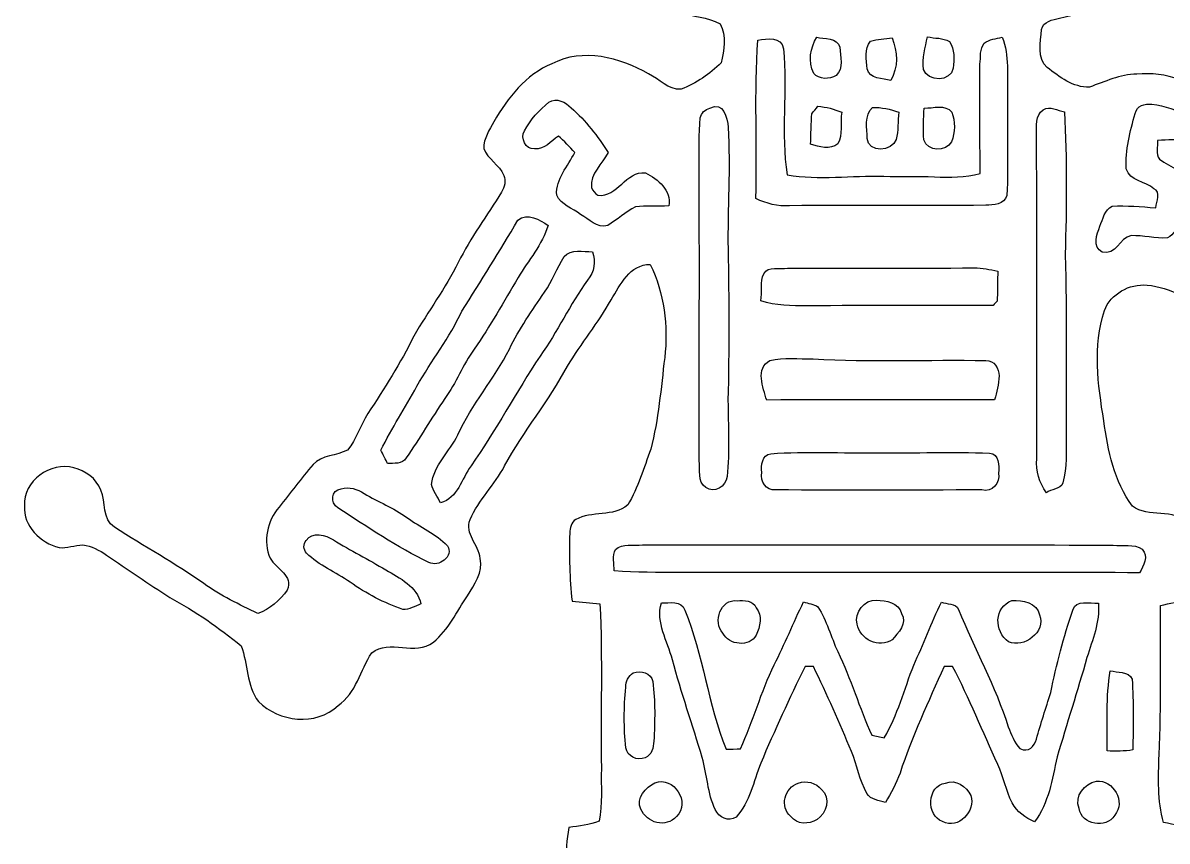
# Model space of a CAD drawing. Header units: centimetres. Extents: x -18.2 to 14, y -19.4 to 18.1.
# Drawn here: x -18.23 to 2.34, y -5.91 to 8.8 of the extents above; entities that cross this region are included whole.
import ezdxf

# ---------------------------------------------------------------- set-up
doc = ezdxf.new("R2010")
doc.units = ezdxf.units.CM
doc.header["$MEASUREMENT"] = 0
doc.layers.add('Camada 1', color=7, linetype='Continuous')

msp = doc.modelspace()

# ---------------------------------------------------------------- linework, layer by layer
at = {"layer": 'Camada 1'}
for points, knots in [([(-2.97497, 18.09327), (-2.66594, 18.12149), (-2.286, 18.10455), (-2.06939, 17.8442), (-2.06939, 17.8442), (-1.86478, 17.66358), (-1.86302, 17.37078), (-1.7466, 17.14112), (-1.7466, 17.14112), (-1.70215, 17.04481), (-1.5561, 17.08573), (-1.48202, 17.06527), (-1.48202, 17.06527), (-1.07527, 17.03811), (-0.65476, 17.09385), (-0.25859, 16.9739), (-0.25859, 16.9739), (0.00176, 16.83491), (0.23389, 16.59749), (0.29986, 16.30186), (0.29986, 16.30186), (0.46778, 15.49082), (0.38241, 14.65051), (0.21096, 13.84794), (0.21096, 13.84794), (0.12665, 13.44365), (-0.06562, 13.06936), (-0.11642, 12.65661), (-0.11642, 12.65661), (0.27905, 12.37968), (0.6477, 12.06747), (1.02235, 11.76337), (1.02235, 11.76337), (1.3014, 11.46528), (1.50954, 11.10544), (1.68769, 10.74032), (1.68769, 10.74032), (1.91735, 10.17058), (1.64994, 9.52923), (1.1938, 9.16411), (1.1938, 9.16411), (0.94827, 9.03076), (0.68086, 8.94539), (0.40852, 8.88788), (0.40852, 8.88788), (0.28787, 8.86354), (0.11218, 8.83003), (0.08396, 8.68257), (0.08396, 8.68257), (0.0762, 8.46243), (-0.00741, 8.16822), (0.18874, 8.00312), (0.18874, 8.00312), (0.40852, 7.83414), (0.65334, 7.63552), (0.94827, 7.65104), (0.94827, 7.65104), (1.22661, 7.74418), (1.49789, 7.88352), (1.79987, 7.8807), (1.79987, 7.8807), (2.32198, 7.93715), (2.83281, 7.73254), (3.25049, 7.43303), (3.25049, 7.43303), (3.34433, 7.36212), (3.47768, 7.29791), (3.50308, 7.16985), (3.50308, 7.16985), (3.49144, 6.973), (3.37996, 6.78956), (3.39443, 6.59059), (3.39443, 6.59059), (3.55741, 6.43361), (3.78954, 6.37822), (3.97228, 6.24699), (3.97228, 6.24699), (4.42172, 5.9757), (4.85916, 5.68219), (5.33329, 5.455), (5.33329, 5.455), (5.82436, 5.15585), (6.30767, 4.84152), (6.82449, 4.58646), (6.82449, 4.58646), (7.30497, 4.35046), (7.71313, 3.98568), (8.20843, 3.77825), (8.20843, 3.77825), (8.36648, 3.70487), (8.53475, 3.77578), (8.69632, 3.79448), (8.69632, 3.79448), (9.10766, 3.87985), (9.5003, 3.67947), (9.8425, 3.47557), (9.8425, 3.47557), (10.12296, 3.31682), (10.36496, 3.05752), (10.4207, 2.72944), (10.4207, 2.72944), (10.41365, 2.55376), (10.34732, 2.38442), (10.34521, 2.20733), (10.34521, 2.20733), (10.45139, 1.96779), (10.74773, 1.95792), (10.97209, 1.92864), (10.97209, 1.92864), (11.19011, 1.91417), (11.25502, 2.165), (11.35345, 2.31352), (11.35345, 2.31352), (11.52701, 2.66241), (11.77819, 2.97004), (11.91683, 3.33622), (11.91683, 3.33622), (12.04419, 3.69147), (12.29501, 3.98145), (12.45799, 4.31906), (12.45799, 4.31906), (12.53067, 4.48134), (12.67354, 4.62668), (12.67672, 4.81118), (12.67672, 4.81118), (12.6044, 5.01615), (12.4647, 5.20771), (12.50244, 5.43877), (12.50244, 5.43877), (12.58887, 5.7591), (12.86298, 6.09036), (13.22811, 6.05084), (13.22811, 6.05084), (13.40591, 6.05825), (13.57489, 5.97147), (13.70471, 5.85646), (13.70471, 5.85646), (13.90403, 5.56895), (13.98834, 5.15091), (13.7548, 4.85493), (13.7548, 4.85493), (13.61369, 4.60375), (13.20659, 4.7431), (13.08876, 4.46334), (13.08876, 4.46334), (12.86051, 4.01673), (12.67707, 3.54824), (12.42342, 3.11362), (12.42342, 3.11362), (12.21846, 2.77495), (12.02725, 2.42711), (11.87873, 2.05916), (11.87873, 2.05916), (11.80959, 1.89406), (11.68082, 1.74731), (11.66777, 1.56351), (11.66777, 1.56351), (11.70023, 1.37336), (11.8297, 1.21461), (11.86286, 1.02376), (11.86286, 1.02376), (11.90519, 0.7553), (11.93906, 0.42721), (11.71892, 0.22225), (11.71892, 0.22225), (11.47339, -0.03069), (11.14742, -0.2988), (10.76607, -0.21872), (10.76607, -0.21872), (10.3639, -0.15875), (10.06475, 0.14358), (9.7035, 0.30021), (9.7035, 0.30021), (9.29499, 0.46637), (9.05157, -0.06032), (8.64835, -0.00423), (8.64835, -0.00423), (8.12835, 0.09525), (7.614, 0.31362), (7.23089, 0.68756), (7.23089, 0.68756), (7.03015, 0.87242), (7.16315, 1.18604), (7.02627, 1.39876), (7.02627, 1.39876), (6.77051, 1.61219), (6.47912, 1.77941), (6.18137, 1.92652), (6.18137, 1.92652), (5.57883, 2.17805), (5.05672, 2.5841), (4.46793, 2.86279), (4.46793, 2.86279), (3.99979, 3.06776), (3.59551, 3.38843), (3.13972, 3.61632), (3.13972, 3.61632), (2.76789, 3.80365), (2.40877, 4.05483), (1.98261, 4.08975), (1.98261, 4.08975), (1.66476, 4.1208), (1.32997, 3.93277), (1.21602, 3.63114), (1.21602, 3.63114), (1.00118, 2.9905), (1.10172, 2.30293), (1.20438, 1.651), (1.20438, 1.651), (1.27811, 1.11619), (1.39382, 0.55704), (1.7205, 0.11465), (1.7205, 0.11465), (2.0006, -0.10054), (2.46768, 0.08149), (2.71745, -0.19226), (2.71745, -0.19226), (2.79506, -0.64311), (2.74849, -1.1109), (2.72697, -1.56739), (2.72697, -1.56739), (2.55764, -1.59667), (2.38901, -1.62772), (2.22356, -1.67287), (2.22356, -1.67287), (2.2158, -2.56752), (2.24049, -3.46322), (2.19957, -4.35751), (2.19957, -4.35751), (2.18934, -4.7625), (2.16182, -5.18019), (2.28071, -5.57389), (2.28071, -5.57389), (2.46486, -5.61093), (2.65642, -5.63245), (2.82928, -5.71112), (2.82928, -5.71112), (2.82081, -6.18102), (2.82187, -6.65092), (2.82222, -7.12082), (2.82222, -7.12082), (2.29835, -7.21536), (1.76283, -7.15962), (1.23437, -7.18361), (1.23437, -7.18361), (1.14265, -7.1949), (1.02799, -7.2323), (1.00295, -7.33319), (1.00295, -7.33319), (0.99095, -7.46866), (0.98742, -7.60483), (0.99272, -7.74206), (0.99272, -7.74206), (1.15711, -9.71832), (1.18216, -11.70728), (1.0414, -13.68637), (1.0414, -13.68637), (0.93027, -14.77327), (0.83397, -15.881), (0.4639, -16.9171), (0.4639, -16.9171), (0.38911, -17.16405), (0.31468, -17.41205), (0.25188, -17.66252), (0.25188, -17.66252), (0.2219, -17.76165), (0.24342, -17.89218), (0.34749, -17.94087), (0.34749, -17.94087), (0.63676, -18.13489), (1.0347, -18.1924), (1.23578, -18.50249), (1.23578, -18.50249), (1.40194, -18.68452), (1.33209, -18.95157), (1.34197, -19.17382), (1.34197, -19.17382), (1.33456, -19.30223), (1.17616, -19.38267), (1.05904, -19.34563), (1.05904, -19.34563), (-1.46967, -19.35938), (-3.99838, -19.34033), (-6.52709, -19.3548), (-6.52709, -19.3548), (-6.66538, -19.34704), (-6.93879, -19.39184), (-6.96595, -19.18758), (-6.96595, -19.18758), (-6.97971, -18.96322), (-7.05273, -18.68628), (-6.87952, -18.50284), (-6.87952, -18.50284), (-6.64175, -18.20227), (-6.25969, -18.10561), (-5.94219, -17.92146), (-5.94219, -17.92146), (-5.76262, -17.73802), (-5.9623, -17.46567), (-5.99299, -17.26353), (-5.99299, -17.26353), (-6.40468, -16.18227), (-6.56414, -15.02692), (-6.6675, -13.88039), (-6.6675, -13.88039), (-6.75005, -13.16637), (-6.72641, -12.4467), (-6.76592, -11.73021), (-6.76592, -11.73021), (-6.79909, -10.77912), (-6.74229, -9.82874), (-6.72536, -8.878), (-6.72536, -8.878), (-6.71266, -8.36895), (-6.61247, -7.86447), (-6.63257, -7.35471), (-6.63257, -7.35471), (-6.63399, -7.2711), (-6.70948, -7.20901), (-6.78709, -7.19702), (-6.78709, -7.19702), (-7.2644, -7.15292), (-7.74382, -7.19667), (-8.22149, -7.17832), (-8.22149, -7.17832), (-8.32979, -7.17797), (-8.44656, -7.10635), (-8.44973, -6.98888), (-8.44973, -6.98888), (-8.4843, -6.54826), (-8.49595, -6.09882), (-8.41128, -5.66279), (-8.41128, -5.66279), (-8.2296, -5.63527), (-8.04298, -5.61763), (-7.86977, -5.55061), (-7.86977, -5.55061), (-7.80485, -5.24051), (-7.83837, -4.91772), (-7.82814, -4.60375), (-7.82814, -4.60375), (-7.84648, -3.61703), (-7.8038, -2.62961), (-7.85389, -1.64394), (-7.85389, -1.64394), (-8.02146, -1.62631), (-8.18832, -1.60902), (-8.35554, -1.59103), (-8.35554, -1.59103), (-8.40175, -1.18533), (-8.41022, -0.77611), (-8.39752, -0.36901), (-8.39752, -0.36901), (-8.388, -0.28152), (-8.3753, -0.17251), (-8.29063, -0.12453), (-8.29063, -0.12453), (-7.99853, 0.03351), (-7.61929, -0.08502), (-7.354, 0.13652), (-7.354, 0.13652), (-7.16809, 0.44873), (-7.06367, 0.80116), (-6.94196, 1.14124), (-6.94196, 1.14124), (-6.79979, 1.67887), (-6.75746, 2.2352), (-6.69043, 2.78553), (-6.69043, 2.78553), (-6.62517, 3.35386), (-6.69749, 3.94511), (-6.94866, 4.46264), (-6.94866, 4.46264), (-7.32225, 4.46299), (-7.48383, 4.09399), (-7.65316, 3.82623), (-7.65316, 3.82623), (-7.8867, 3.41066), (-8.18903, 3.03918), (-8.43915, 2.63419), (-8.43915, 2.63419), (-8.76406, 2.00413), (-9.23643, 1.46473), (-9.56874, 0.83855), (-9.56874, 0.83855), (-9.74654, 0.49847), (-10.03441, 0.22578), (-10.18963, -0.12629), (-10.18963, -0.12629), (-10.28947, -0.38347), (-10.03617, -0.57926), (-10.0083, -0.82409), (-10.0083, -0.82409), (-9.9448, -1.06786), (-10.11872, -1.29822), (-10.23585, -1.49542), (-10.23585, -1.49542), (-10.42952, -1.78012), (-10.57522, -2.10891), (-10.84933, -2.32833), (-10.84933, -2.32833), (-11.17141, -2.58692), (-11.64131, -2.26624), (-11.95705, -2.52342), (-11.95705, -2.52342), (-12.16766, -2.83351), (-12.23257, -3.24767), (-12.56347, -3.47098), (-12.56347, -3.47098), (-12.95753, -3.84492), (-13.6278, -3.76696), (-13.9961, -3.39584), (-13.9961, -3.39584), (-14.21095, -3.10515), (-14.18237, -2.72097), (-14.30478, -2.39783), (-14.30478, -2.39783), (-14.70272, -2.06834), (-15.13417, -1.77447), (-15.58784, -1.52541), (-15.58784, -1.52541), (-15.97342, -1.28129), (-16.34596, -1.01635), (-16.72625, -0.76412), (-16.72625, -0.76412), (-16.85537, -0.67945), (-16.99577, -0.59761), (-17.15241, -0.58208), (-17.15241, -0.58208), (-17.29669, -0.58138), (-17.43639, -0.64664), (-17.58068, -0.629), (-17.58068, -0.629), (-17.91476, -0.54751), (-18.22944, -0.24024), (-18.20016, 0.12347), (-18.20016, 0.12347), (-18.23014, 0.56727), (-17.73026, 0.92075), (-17.31645, 0.80327), (-17.31645, 0.80327), (-17.10619, 0.75106), (-16.90793, 0.61595), (-16.83103, 0.40464), (-16.83103, 0.40464), (-16.73366, 0.18768), (-16.80704, -0.11747), (-16.58197, -0.26423), (-16.58197, -0.26423), (-16.05174, -0.60889), (-15.494, -0.91087), (-14.97647, -1.27529), (-14.97647, -1.27529), (-14.67697, -1.49507), (-14.33865, -1.65594), (-14.00492, -1.81363), (-14.00492, -1.81363), (-13.79149, -1.74202), (-13.60664, -1.57339), (-13.47576, -1.39347), (-13.47576, -1.39347), (-13.35969, -1.12959), (-13.67896, -1.01388), (-13.78444, -0.82091), (-13.78444, -0.82091), (-13.9192, -0.51858), (-13.83489, -0.15205), (-13.62498, 0.09596), (-13.62498, 0.09596), (-13.41967, 0.3496), (-13.22881, 0.6163), (-13.01362, 0.86184), (-13.01362, 0.86184), (-12.85275, 1.03999), (-12.58993, 1.01494), (-12.39308, 1.12466), (-12.39308, 1.12466), (-12.23045, 1.31762), (-12.16625, 1.57127), (-12.02619, 1.77906), (-12.02619, 1.77906), (-11.73515, 2.23414), (-11.4367, 2.6864), (-11.20105, 3.17324), (-11.20105, 3.17324), (-10.94352, 3.61915), (-10.63202, 4.03331), (-10.40271, 4.4958), (-10.40271, 4.4958), (-10.18222, 4.9403), (-9.88554, 5.3407), (-9.62166, 5.7591), (-9.62166, 5.7591), (-9.57157, 5.8487), (-9.54052, 5.96582), (-9.58109, 6.06319), (-9.58109, 6.06319), (-9.66329, 6.25122), (-9.87319, 6.35388), (-9.94057, 6.54861), (-9.94057, 6.54861), (-9.95151, 6.72536), (-9.83862, 6.87846), (-9.76277, 7.02804), (-9.76277, 7.02804), (-9.50983, 7.44961), (-9.18915, 7.87964), (-8.71784, 8.06944), (-8.71784, 8.06944), (-8.16328, 8.35942), (-7.49512, 8.18056), (-6.97935, 7.88882), (-6.97935, 7.88882), (-6.78639, 7.79462), (-6.62799, 7.59566), (-6.39339, 7.61224), (-6.39339, 7.61224), (-6.12387, 7.71595), (-5.87798, 7.88635), (-5.67443, 8.08849), (-5.67443, 8.08849), (-5.62963, 8.30333), (-5.56683, 8.58202), (-5.69489, 8.78558), (-5.69489, 8.78558), (-5.91573, 8.91505), (-6.18913, 8.90729), (-6.42267, 9.00924), (-6.42267, 9.00924), (-7.05802, 9.19057), (-7.50535, 9.87954), (-7.38293, 10.53535), (-7.38293, 10.53535), (-7.27357, 10.98021), (-6.98994, 11.35274), (-6.71795, 11.71046), (-6.71795, 11.71046), (-6.34259, 12.01879), (-5.96547, 12.32747), (-5.57071, 12.6111), (-5.57071, 12.6111), (-5.47723, 12.68942), (-5.52838, 12.81853), (-5.55096, 12.91696), (-5.55096, 12.91696), (-5.6956, 13.39744), (-5.89209, 13.8684), (-5.93161, 14.37428), (-5.93161, 14.37428), (-5.98417, 14.974), (-6.06637, 15.58043), (-5.96971, 16.18086), (-5.96971, 16.18086), (-5.89033, 16.52199), (-5.67584, 16.86313), (-5.33471, 16.9859), (-5.33471, 16.9859), (-4.86092, 17.1069), (-4.36527, 17.01976), (-3.88373, 17.06562), (-3.88373, 17.06562), (-3.74721, 17.0875), (-3.73309, 17.25013), (-3.69394, 17.35631), (-3.69394, 17.35631), (-3.63679, 17.72003), (-3.34857, 18.04247), (-2.97497, 18.09327), (-2.97497, 18.09327), (-2.97497, 18.09327), (-2.97497, 18.09327), (-2.97497, 18.09327)], [0, 0, 0, 0, 0.00694444, 0.00694444, 0.00694444, 0.00694444, 0.01388889, 0.01388889, 0.01388889, 0.01388889, 0.02083333, 0.02083333, 0.02083333, 0.02083333, 0.02777778, 0.02777778, 0.02777778, 0.02777778, 0.03472222, 0.03472222, 0.03472222, 0.03472222, 0.04166667, 0.04166667, 0.04166667, 0.04166667, 0.04861111, 0.04861111, 0.04861111, 0.04861111, 0.05555556, 0.05555556, 0.05555556, 0.05555556, 0.0625, 0.0625, 0.0625, 0.0625, 0.06944444, 0.06944444, 0.06944444, 0.06944444, 0.07638889, 0.07638889, 0.07638889, 0.07638889, 0.08333333, 0.08333333, 0.08333333, 0.08333333, 0.09027778, 0.09027778, 0.09027778, 0.09027778, 0.09722222, 0.09722222, 0.09722222, 0.09722222, 0.10416667, 0.10416667, 0.10416667, 0.10416667, 0.11111111, 0.11111111, 0.11111111, 0.11111111, 0.11805556, 0.11805556, 0.11805556, 0.11805556, 0.125, 0.125, 0.125, 0.125, 0.13194444, 0.13194444, 0.13194444, 0.13194444, 0.13888889, 0.13888889, 0.13888889, 0.13888889, 0.14583333, 0.14583333, 0.14583333, 0.14583333, 0.15277778, 0.15277778, 0.15277778, 0.15277778, 0.15972222, 0.15972222, 0.15972222, 0.15972222, 0.16666667, 0.16666667, 0.16666667, 0.16666667, 0.17361111, 0.17361111, 0.17361111, 0.17361111, 0.18055556, 0.18055556, 0.18055556, 0.18055556, 0.1875, 0.1875, 0.1875, 0.1875, 0.19444444, 0.19444444, 0.19444444, 0.19444444, 0.20138889, 0.20138889, 0.20138889, 0.20138889, 0.20833333, 0.20833333, 0.20833333, 0.20833333, 0.21527778, 0.21527778, 0.21527778, 0.21527778, 0.22222222, 0.22222222, 0.22222222, 0.22222222, 0.22916667, 0.22916667, 0.22916667, 0.22916667, 0.23611111, 0.23611111, 0.23611111, 0.23611111, 0.24305556, 0.24305556, 0.24305556, 0.24305556, 0.25, 0.25, 0.25, 0.25, 0.25694444, 0.25694444, 0.25694444, 0.25694444, 0.26388889, 0.26388889, 0.26388889, 0.26388889, 0.27083333, 0.27083333, 0.27083333, 0.27083333, 0.27777778, 0.27777778, 0.27777778, 0.27777778, 0.28472222, 0.28472222, 0.28472222, 0.28472222, 0.29166667, 0.29166667, 0.29166667, 0.29166667, 0.29861111, 0.29861111, 0.29861111, 0.29861111, 0.30555556, 0.30555556, 0.30555556, 0.30555556, 0.3125, 0.3125, 0.3125, 0.3125, 0.31944444, 0.31944444, 0.31944444, 0.31944444, 0.32638889, 0.32638889, 0.32638889, 0.32638889, 0.33333333, 0.33333333, 0.33333333, 0.33333333, 0.34027778, 0.34027778, 0.34027778, 0.34027778, 0.34722222, 0.34722222, 0.34722222, 0.34722222, 0.35416667, 0.35416667, 0.35416667, 0.35416667, 0.36111111, 0.36111111, 0.36111111, 0.36111111, 0.36805556, 0.36805556, 0.36805556, 0.36805556, 0.375, 0.375, 0.375, 0.375, 0.38194444, 0.38194444, 0.38194444, 0.38194444, 0.38888889, 0.38888889, 0.38888889, 0.38888889, 0.39583333, 0.39583333, 0.39583333, 0.39583333, 0.40277778, 0.40277778, 0.40277778, 0.40277778, 0.40972222, 0.40972222, 0.40972222, 0.40972222, 0.41666667, 0.41666667, 0.41666667, 0.41666667, 0.42361111, 0.42361111, 0.42361111, 0.42361111, 0.43055556, 0.43055556, 0.43055556, 0.43055556, 0.4375, 0.4375, 0.4375, 0.4375, 0.44444444, 0.44444444, 0.44444444, 0.44444444, 0.45138889, 0.45138889, 0.45138889, 0.45138889, 0.45833333, 0.45833333, 0.45833333, 0.45833333, 0.46527778, 0.46527778, 0.46527778, 0.46527778, 0.47222222, 0.47222222, 0.47222222, 0.47222222, 0.47916667, 0.47916667, 0.47916667, 0.47916667, 0.48611111, 0.48611111, 0.48611111, 0.48611111, 0.49305556, 0.49305556, 0.49305556, 0.49305556, 0.5, 0.5, 0.5, 0.5, 0.50694444, 0.50694444, 0.50694444, 0.50694444, 0.51388889, 0.51388889, 0.51388889, 0.51388889, 0.52083333, 0.52083333, 0.52083333, 0.52083333, 0.52777778, 0.52777778, 0.52777778, 0.52777778, 0.53472222, 0.53472222, 0.53472222, 0.53472222, 0.54166667, 0.54166667, 0.54166667, 0.54166667, 0.54861111, 0.54861111, 0.54861111, 0.54861111, 0.55555556, 0.55555556, 0.55555556, 0.55555556, 0.5625, 0.5625, 0.5625, 0.5625, 0.56944444, 0.56944444, 0.56944444, 0.56944444, 0.57638889, 0.57638889, 0.57638889, 0.57638889, 0.58333333, 0.58333333, 0.58333333, 0.58333333, 0.59027778, 0.59027778, 0.59027778, 0.59027778, 0.59722222, 0.59722222, 0.59722222, 0.59722222, 0.60416667, 0.60416667, 0.60416667, 0.60416667, 0.61111111, 0.61111111, 0.61111111, 0.61111111, 0.61805556, 0.61805556, 0.61805556, 0.61805556, 0.625, 0.625, 0.625, 0.625, 0.63194444, 0.63194444, 0.63194444, 0.63194444, 0.63888889, 0.63888889, 0.63888889, 0.63888889, 0.64583333, 0.64583333, 0.64583333, 0.64583333, 0.65277778, 0.65277778, 0.65277778, 0.65277778, 0.65972222, 0.65972222, 0.65972222, 0.65972222, 0.66666667, 0.66666667, 0.66666667, 0.66666667, 0.67361111, 0.67361111, 0.67361111, 0.67361111, 0.68055556, 0.68055556, 0.68055556, 0.68055556, 0.6875, 0.6875, 0.6875, 0.6875, 0.69444444, 0.69444444, 0.69444444, 0.69444444, 0.70138889, 0.70138889, 0.70138889, 0.70138889, 0.70833333, 0.70833333, 0.70833333, 0.70833333, 0.71527778, 0.71527778, 0.71527778, 0.71527778, 0.72222222, 0.72222222, 0.72222222, 0.72222222, 0.72916667, 0.72916667, 0.72916667, 0.72916667, 0.73611111, 0.73611111, 0.73611111, 0.73611111, 0.74305556, 0.74305556, 0.74305556, 0.74305556, 0.75, 0.75, 0.75, 0.75, 0.75694444, 0.75694444, 0.75694444, 0.75694444, 0.76388889, 0.76388889, 0.76388889, 0.76388889, 0.77083333, 0.77083333, 0.77083333, 0.77083333, 0.77777778, 0.77777778, 0.77777778, 0.77777778, 0.78472222, 0.78472222, 0.78472222, 0.78472222, 0.79166667, 0.79166667, 0.79166667, 0.79166667, 0.79861111, 0.79861111, 0.79861111, 0.79861111, 0.80555556, 0.80555556, 0.80555556, 0.80555556, 0.8125, 0.8125, 0.8125, 0.8125, 0.81944444, 0.81944444, 0.81944444, 0.81944444, 0.82638889, 0.82638889, 0.82638889, 0.82638889, 0.83333333, 0.83333333, 0.83333333, 0.83333333, 0.84027778, 0.84027778, 0.84027778, 0.84027778, 0.84722222, 0.84722222, 0.84722222, 0.84722222, 0.85416667, 0.85416667, 0.85416667, 0.85416667, 0.86111111, 0.86111111, 0.86111111, 0.86111111, 0.86805556, 0.86805556, 0.86805556, 0.86805556, 0.875, 0.875, 0.875, 0.875, 0.88194444, 0.88194444, 0.88194444, 0.88194444, 0.88888889, 0.88888889, 0.88888889, 0.88888889, 0.89583333, 0.89583333, 0.89583333, 0.89583333, 0.90277778, 0.90277778, 0.90277778, 0.90277778, 0.90972222, 0.90972222, 0.90972222, 0.90972222, 0.91666667, 0.91666667, 0.91666667, 0.91666667, 0.92361111, 0.92361111, 0.92361111, 0.92361111, 0.93055556, 0.93055556, 0.93055556, 0.93055556, 0.9375, 0.9375, 0.9375, 0.9375, 0.94444444, 0.94444444, 0.94444444, 0.94444444, 0.95138889, 0.95138889, 0.95138889, 0.95138889, 0.95833333, 0.95833333, 0.95833333, 0.95833333, 0.96527778, 0.96527778, 0.96527778, 0.96527778, 0.97222222, 0.97222222, 0.97222222, 0.97222222, 0.97916667, 0.97916667, 0.97916667, 0.97916667, 0.98611111, 0.98611111, 0.98611111, 0.98611111, 1, 1, 1, 1]), ([(-5.01615, 8.4963), (-5.08141, 7.54768), (-5.02391, 6.59518), (-5.05107, 5.6448), (-5.05107, 5.6448), (-4.86234, 5.5566), (-4.65667, 5.49839), (-4.44571, 5.51674), (-4.44571, 5.51674), (-3.26954, 5.52979), (-2.09303, 5.50792), (-0.91722, 5.52662), (-0.91722, 5.52662), (-0.78528, 5.52344), (-0.5782, 5.54249), (-0.53728, 5.70018), (-0.53728, 5.70018), (-0.50835, 6.29849), (-0.53834, 6.89786), (-0.52529, 7.49653), (-0.52529, 7.49653), (-0.53728, 7.84613), (-0.49001, 8.21584), (-0.6223, 8.54851), (-0.6223, 8.54851), (-0.7299, 8.515), (-0.85266, 8.51253), (-0.94333, 8.44056), (-0.94333, 8.44056), (-1.03011, 8.3379), (-1.00577, 8.18374), (-1.02094, 8.06203), (-1.02094, 8.06203), (-1.0347, 7.40798), (-1.01988, 6.75322), (-1.01812, 6.09882), (-1.01812, 6.09882), (-1.28482, 6.01945), (-1.56386, 6.02509), (-1.83868, 6.03638), (-1.83868, 6.03638), (-2.14277, 6.04767), (-2.44651, 6.03956), (-2.75061, 6.04591), (-2.75061, 6.04591), (-3.33057, 6.0646), (-3.91266, 5.97394), (-4.4898, 6.06989), (-4.4898, 6.06989), (-4.60128, 6.82307), (-4.48451, 7.58578), (-4.55471, 8.33967), (-4.55471, 8.33967), (-4.59105, 8.57074), (-4.84576, 8.51888), (-5.01615, 8.4963), (-5.01615, 8.4963), (-5.01615, 8.4963), (-5.01615, 8.4963), (-5.01615, 8.4963)], [0, 0, 0, 0, 0.0625, 0.0625, 0.0625, 0.0625, 0.125, 0.125, 0.125, 0.125, 0.1875, 0.1875, 0.1875, 0.1875, 0.25, 0.25, 0.25, 0.25, 0.3125, 0.3125, 0.3125, 0.3125, 0.375, 0.375, 0.375, 0.375, 0.4375, 0.4375, 0.4375, 0.4375, 0.5, 0.5, 0.5, 0.5, 0.5625, 0.5625, 0.5625, 0.5625, 0.625, 0.625, 0.625, 0.625, 0.6875, 0.6875, 0.6875, 0.6875, 0.75, 0.75, 0.75, 0.75, 0.8125, 0.8125, 0.8125, 0.8125, 0.875, 0.875, 0.875, 0.875, 1, 1, 1, 1]), ([(-3.95746, 8.54992), (-4.06894, 8.35272), (-4.11974, 8.10789), (-4.01038, 7.89552), (-4.01038, 7.89552), (-3.91619, 7.78157), (-3.72745, 7.78616), (-3.60892, 7.85989), (-3.60892, 7.85989), (-3.46639, 7.98407), (-3.53589, 8.2042), (-3.54012, 8.36507), (-3.54012, 8.36507), (-3.57964, 8.54639), (-3.82976, 8.51182), (-3.95746, 8.54992), (-3.95746, 8.54992), (-3.95746, 8.54992), (-3.95746, 8.54992), (-3.95746, 8.54992)], [0, 0, 0, 0, 0.16666667, 0.16666667, 0.16666667, 0.16666667, 0.33333333, 0.33333333, 0.33333333, 0.33333333, 0.5, 0.5, 0.5, 0.5, 0.66666667, 0.66666667, 0.66666667, 0.66666667, 1, 1, 1, 1]), ([(-2.98873, 8.47302), (-3.10621, 8.34319), (-3.0667, 8.13541), (-3.04729, 7.97842), (-3.04729, 7.97842), (-3.00884, 7.78933), (-2.76154, 7.81262), (-2.62643, 7.76922), (-2.62643, 7.76922), (-2.48567, 8.00664), (-2.50402, 8.2871), (-2.60068, 8.5351), (-2.60068, 8.5351), (-2.73015, 8.51605), (-2.86597, 8.51994), (-2.98873, 8.47302), (-2.98873, 8.47302), (-2.98873, 8.47302), (-2.98873, 8.47302), (-2.98873, 8.47302)], [0, 0, 0, 0, 0.16666667, 0.16666667, 0.16666667, 0.16666667, 0.33333333, 0.33333333, 0.33333333, 0.33333333, 0.5, 0.5, 0.5, 0.5, 0.66666667, 0.66666667, 0.66666667, 0.66666667, 1, 1, 1, 1]), ([(-1.96356, 8.55592), (-2.00801, 8.36365), (-2.05987, 8.16786), (-2.03517, 7.96854), (-2.03517, 7.96854), (-1.96991, 7.741), (-1.53599, 7.73959), (-1.50354, 7.99112), (-1.50354, 7.99112), (-1.48167, 8.15093), (-1.47637, 8.32767), (-1.57021, 8.46737), (-1.57021, 8.46737), (-1.68487, 8.54322), (-1.83938, 8.52099), (-1.96356, 8.55592), (-1.96356, 8.55592), (-1.96356, 8.55592), (-1.96356, 8.55592), (-1.96356, 8.55592)], [0, 0, 0, 0, 0.16666667, 0.16666667, 0.16666667, 0.16666667, 0.33333333, 0.33333333, 0.33333333, 0.33333333, 0.5, 0.5, 0.5, 0.5, 0.66666667, 0.66666667, 0.66666667, 0.66666667, 1, 1, 1, 1]), ([(-8.77111, 7.37799), (-8.9468, 7.23724), (-9.1059, 7.06296), (-9.21103, 6.86294), (-9.21103, 6.86294), (-9.28934, 6.73664), (-9.1948, 6.51969), (-9.03323, 6.54262), (-9.03323, 6.54262), (-8.84837, 6.52321), (-8.73372, 6.67456), (-8.60178, 6.77051), (-8.60178, 6.77051), (-8.49736, 6.67773), (-8.4007, 6.57684), (-8.30721, 6.47277), (-8.30721, 6.47277), (-8.43104, 6.22688), (-8.64694, 6.00146), (-8.63247, 5.70971), (-8.63247, 5.70971), (-8.55415, 5.53191), (-8.34778, 5.46947), (-8.20102, 5.35905), (-8.20102, 5.35905), (-8.04827, 5.28108), (-7.90928, 5.10328), (-7.71525, 5.16149), (-7.71525, 5.16149), (-7.5445, 5.26591), (-7.39528, 5.40456), (-7.21783, 5.49804), (-7.21783, 5.49804), (-7.01957, 5.52556), (-6.81602, 5.4991), (-6.61564, 5.51321), (-6.61564, 5.51321), (-6.56943, 5.79402), (-6.80649, 5.99369), (-7.03439, 6.10694), (-7.03439, 6.10694), (-7.38999, 6.14927), (-7.53745, 5.66667), (-7.88987, 5.70406), (-7.88987, 5.70406), (-7.93962, 5.73934), (-7.98583, 5.78414), (-8.00735, 5.842), (-8.00735, 5.842), (-8.0324, 6.10023), (-7.81332, 6.26427), (-7.70714, 6.47241), (-7.70714, 6.47241), (-7.89058, 6.76839), (-8.11001, 7.04497), (-8.36965, 7.2771), (-8.36965, 7.2771), (-8.47266, 7.3727), (-8.63565, 7.47395), (-8.77111, 7.37799), (-8.77111, 7.37799), (-8.77111, 7.37799), (-8.77111, 7.37799), (-8.77111, 7.37799)], [0, 0, 0, 0, 0.05882353, 0.05882353, 0.05882353, 0.05882353, 0.11764706, 0.11764706, 0.11764706, 0.11764706, 0.17647059, 0.17647059, 0.17647059, 0.17647059, 0.23529412, 0.23529412, 0.23529412, 0.23529412, 0.29411765, 0.29411765, 0.29411765, 0.29411765, 0.35294118, 0.35294118, 0.35294118, 0.35294118, 0.41176471, 0.41176471, 0.41176471, 0.41176471, 0.47058824, 0.47058824, 0.47058824, 0.47058824, 0.52941176, 0.52941176, 0.52941176, 0.52941176, 0.58823529, 0.58823529, 0.58823529, 0.58823529, 0.64705882, 0.64705882, 0.64705882, 0.64705882, 0.70588235, 0.70588235, 0.70588235, 0.70588235, 0.76470588, 0.76470588, 0.76470588, 0.76470588, 0.82352941, 0.82352941, 0.82352941, 0.82352941, 0.88235294, 0.88235294, 0.88235294, 0.88235294, 1, 1, 1, 1]), ([(-5.87728, 7.27075), (-5.9623, 7.25205), (-6.03532, 7.18185), (-6.04943, 7.09471), (-6.04943, 7.09471), (-6.07907, 6.80649), (-6.0706, 6.51616), (-6.07131, 6.22653), (-6.07131, 6.22653), (-6.06249, 4.46229), (-6.0706, 2.69804), (-6.06919, 0.9338), (-6.06919, 0.9338), (-6.04555, 0.77893), (-6.11046, 0.55386), (-5.95171, 0.45085), (-5.95171, 0.45085), (-5.80319, 0.33443), (-5.57989, 0.47272), (-5.56824, 0.64699), (-5.56824, 0.64699), (-5.51709, 1.10172), (-5.55061, 1.56139), (-5.55202, 2.01754), (-5.55202, 2.01754), (-5.5312, 2.92276), (-5.53261, 3.8287), (-5.55096, 4.73392), (-5.55096, 4.73392), (-5.56084, 5.46559), (-5.50545, 6.1976), (-5.55096, 6.92856), (-5.55096, 6.92856), (-5.56084, 7.09577), (-5.63316, 7.39775), (-5.87728, 7.27075), (-5.87728, 7.27075), (-5.87728, 7.27075), (-5.87728, 7.27075), (-5.87728, 7.27075)], [0, 0, 0, 0, 0.09090909, 0.09090909, 0.09090909, 0.09090909, 0.18181818, 0.18181818, 0.18181818, 0.18181818, 0.27272727, 0.27272727, 0.27272727, 0.27272727, 0.36363636, 0.36363636, 0.36363636, 0.36363636, 0.45454545, 0.45454545, 0.45454545, 0.45454545, 0.54545455, 0.54545455, 0.54545455, 0.54545455, 0.63636364, 0.63636364, 0.63636364, 0.63636364, 0.72727273, 0.72727273, 0.72727273, 0.72727273, 0.81818182, 0.81818182, 0.81818182, 0.81818182, 1, 1, 1, 1]), ([(-3.93559, 7.30603), (-3.97263, 7.25981), (-4.00967, 7.2136), (-4.04707, 7.16774), (-4.04707, 7.16774), (-4.05201, 7.03227), (-4.06188, 6.76134), (-4.06682, 6.62587), (-4.06682, 6.62587), (-3.91054, 6.5786), (-3.71828, 6.51404), (-3.57646, 6.62834), (-3.57646, 6.62834), (-3.48227, 6.79979), (-3.53836, 7.01181), (-3.50767, 7.19631), (-3.50767, 7.19631), (-3.64278, 7.2577), (-3.78848, 7.29121), (-3.93559, 7.30603), (-3.93559, 7.30603), (-3.93559, 7.30603), (-3.93559, 7.30603), (-3.93559, 7.30603)], [0, 0, 0, 0, 0.14285714, 0.14285714, 0.14285714, 0.14285714, 0.28571429, 0.28571429, 0.28571429, 0.28571429, 0.42857143, 0.42857143, 0.42857143, 0.42857143, 0.57142857, 0.57142857, 0.57142857, 0.57142857, 0.71428571, 0.71428571, 0.71428571, 0.71428571, 1, 1, 1, 1]), ([(-2.95557, 7.28557), (-3.10233, 7.13987), (-3.05329, 6.9088), (-3.04871, 6.72641), (-3.04871, 6.72641), (-3.03142, 6.46359), (-2.59997, 6.48547), (-2.52942, 6.70772), (-2.52942, 6.70772), (-2.48038, 6.86576), (-2.50437, 7.03686), (-2.48179, 7.19843), (-2.48179, 7.19843), (-2.63278, 7.25523), (-2.79435, 7.28698), (-2.95557, 7.28557), (-2.95557, 7.28557), (-2.95557, 7.28557), (-2.95557, 7.28557), (-2.95557, 7.28557)], [0, 0, 0, 0, 0.16666667, 0.16666667, 0.16666667, 0.16666667, 0.33333333, 0.33333333, 0.33333333, 0.33333333, 0.5, 0.5, 0.5, 0.5, 0.66666667, 0.66666667, 0.66666667, 0.66666667, 1, 1, 1, 1]), ([(-2.02177, 7.27357), (-2.03976, 7.08307), (-2.04576, 6.89151), (-2.02882, 6.70031), (-2.02882, 6.70031), (-1.96709, 6.48794), (-1.63301, 6.48582), (-1.5307, 6.66362), (-1.5307, 6.66362), (-1.47355, 6.83401), (-1.45556, 7.03368), (-1.53, 7.2016), (-1.53, 7.2016), (-1.64571, 7.34871), (-1.86902, 7.26616), (-2.02177, 7.27357), (-2.02177, 7.27357), (-2.02177, 7.27357), (-2.02177, 7.27357), (-2.02177, 7.27357)], [0, 0, 0, 0, 0.16666667, 0.16666667, 0.16666667, 0.16666667, 0.33333333, 0.33333333, 0.33333333, 0.33333333, 0.5, 0.5, 0.5, 0.5, 0.66666667, 0.66666667, 0.66666667, 0.66666667, 1, 1, 1, 1]), ([(0.11642, 7.24006), (-0.02857, 7.14375), (0, 6.93843), (-0.00494, 6.79168), (-0.00494, 6.79168), (0.00635, 4.85069), (-0.00423, 2.90971), (0, 0.96873), (0, 0.96873), (-0.02152, 0.74542), (0.04516, 0.53587), (0.17321, 0.35525), (0.17321, 0.35525), (0.25259, 0.42122), (0.43039, 0.4131), (0.46814, 0.53516), (0.46814, 0.53516), (0.55492, 0.8128), (0.51999, 1.10772), (0.53093, 1.39347), (0.53093, 1.39347), (0.52246, 2.47544), (0.5461, 3.55812), (0.50906, 4.64009), (0.50906, 4.64009), (0.53834, 5.49487), (0.5401, 6.35106), (0.49989, 7.20584), (0.49989, 7.20584), (0.37641, 7.22454), (0.2346, 7.32437), (0.11642, 7.24006), (0.11642, 7.24006), (0.11642, 7.24006), (0.11642, 7.24006), (0.11642, 7.24006)], [0, 0, 0, 0, 0.1, 0.1, 0.1, 0.1, 0.2, 0.2, 0.2, 0.2, 0.3, 0.3, 0.3, 0.3, 0.4, 0.4, 0.4, 0.4, 0.5, 0.5, 0.5, 0.5, 0.6, 0.6, 0.6, 0.6, 0.7, 0.7, 0.7, 0.7, 0.8, 0.8, 0.8, 0.8, 1, 1, 1, 1]), ([(1.76883, 7.17656), (1.67746, 6.85306), (1.58891, 6.51616), (1.60867, 6.1782), (1.60867, 6.1782), (1.66934, 5.963), (1.95827, 5.95701), (2.10467, 5.82295), (2.10467, 5.82295), (2.24155, 5.7598), (2.14806, 5.59682), (2.13819, 5.4804), (2.13819, 5.4804), (1.87678, 5.49839), (1.61502, 5.52556), (1.3529, 5.50721), (1.3529, 5.50721), (1.21779, 5.44301), (1.19098, 5.27614), (1.13453, 5.15197), (1.13453, 5.15197), (1.08232, 5.00168), (0.99236, 4.77308), (1.17722, 4.68348), (1.17722, 4.68348), (1.42663, 4.61363), (1.48696, 4.94171), (1.69651, 4.97875), (1.69651, 4.97875), (1.91523, 4.98546), (2.13113, 4.92337), (2.35126, 4.93748), (2.35126, 4.93748), (2.47262, 4.98969), (2.51284, 5.13221), (2.58022, 5.23522), (2.58022, 5.23522), (2.67582, 5.45747), (2.88114, 5.66314), (2.83704, 5.92208), (2.83704, 5.92208), (2.69346, 6.14186), (2.40312, 6.19407), (2.20733, 6.35459), (2.20733, 6.35459), (2.12725, 6.44596), (2.18017, 6.58072), (2.1717, 6.69219), (2.1717, 6.69219), (2.35338, 6.70525), (2.53753, 6.69219), (2.71745, 6.72359), (2.71745, 6.72359), (2.87867, 6.78674), (2.88925, 7.04815), (2.73262, 7.12576), (2.73262, 7.12576), (2.52624, 7.23441), (2.30117, 7.31238), (2.06939, 7.34272), (2.06939, 7.34272), (1.94522, 7.35859), (1.79529, 7.31626), (1.76883, 7.17656), (1.76883, 7.17656), (1.76883, 7.17656), (1.76883, 7.17656), (1.76883, 7.17656)], [0, 0, 0, 0, 0.05555556, 0.05555556, 0.05555556, 0.05555556, 0.11111111, 0.11111111, 0.11111111, 0.11111111, 0.16666667, 0.16666667, 0.16666667, 0.16666667, 0.22222222, 0.22222222, 0.22222222, 0.22222222, 0.27777778, 0.27777778, 0.27777778, 0.27777778, 0.33333333, 0.33333333, 0.33333333, 0.33333333, 0.38888889, 0.38888889, 0.38888889, 0.38888889, 0.44444444, 0.44444444, 0.44444444, 0.44444444, 0.5, 0.5, 0.5, 0.5, 0.55555556, 0.55555556, 0.55555556, 0.55555556, 0.61111111, 0.61111111, 0.61111111, 0.61111111, 0.66666667, 0.66666667, 0.66666667, 0.66666667, 0.72222222, 0.72222222, 0.72222222, 0.72222222, 0.77777778, 0.77777778, 0.77777778, 0.77777778, 0.83333333, 0.83333333, 0.83333333, 0.83333333, 0.88888889, 0.88888889, 0.88888889, 0.88888889, 1, 1, 1, 1]), ([(-9.32921, 5.25639), (-9.65659, 4.70676), (-9.9882, 4.15854), (-10.3385, 3.62267), (-10.3385, 3.62267), (-10.55476, 3.14219), (-10.88707, 2.7305), (-11.14531, 2.27401), (-11.14531, 2.27401), (-11.3538, 1.8856), (-11.59757, 1.51659), (-11.79371, 1.12148), (-11.79371, 1.12148), (-11.76373, 1.06151), (-11.7034, 0.94192), (-11.67306, 0.88194), (-11.67306, 0.88194), (-11.5577, 0.88724), (-11.40989, 0.86748), (-11.33792, 0.98178), (-11.33792, 0.98178), (-11.09698, 1.33138), (-10.8839, 1.69968), (-10.64225, 2.04893), (-10.64225, 2.04893), (-10.44222, 2.3301), (-10.3184, 2.65642), (-10.11802, 2.93723), (-10.11802, 2.93723), (-9.82557, 3.34927), (-9.58603, 3.79448), (-9.32603, 4.22663), (-9.32603, 4.22663), (-9.14082, 4.53637), (-8.89282, 4.8133), (-8.78558, 5.16396), (-8.78558, 5.16396), (-8.93762, 5.26486), (-9.15952, 5.39926), (-9.32921, 5.25639), (-9.32921, 5.25639), (-9.32921, 5.25639), (-9.32921, 5.25639), (-9.32921, 5.25639)], [0, 0, 0, 0, 0.08333333, 0.08333333, 0.08333333, 0.08333333, 0.16666667, 0.16666667, 0.16666667, 0.16666667, 0.25, 0.25, 0.25, 0.25, 0.33333333, 0.33333333, 0.33333333, 0.33333333, 0.41666667, 0.41666667, 0.41666667, 0.41666667, 0.5, 0.5, 0.5, 0.5, 0.58333333, 0.58333333, 0.58333333, 0.58333333, 0.66666667, 0.66666667, 0.66666667, 0.66666667, 0.75, 0.75, 0.75, 0.75, 0.83333333, 0.83333333, 0.83333333, 0.83333333, 1, 1, 1, 1]), ([(-8.49806, 4.60128), (-8.62753, 4.39526), (-8.71149, 4.16384), (-8.84872, 3.96205), (-8.84872, 3.96205), (-9.07909, 3.63361), (-9.30522, 3.30094), (-9.48337, 2.9404), (-9.48337, 2.9404), (-9.7536, 2.40206), (-10.15965, 1.94557), (-10.41188, 1.397), (-10.41188, 1.397), (-10.55476, 1.09149), (-10.84474, 0.85478), (-10.88249, 0.50518), (-10.88249, 0.50518), (-10.85991, 0.38382), (-10.77348, 0.2854), (-10.72268, 0.17462), (-10.72268, 0.17462), (-10.40765, 0.26), (-10.3445, 0.61031), (-10.17164, 0.83961), (-10.17164, 0.83961), (-9.72573, 1.47673), (-9.36202, 2.165), (-8.93057, 2.81199), (-8.93057, 2.81199), (-8.61871, 3.25085), (-8.38941, 3.74086), (-8.0779, 4.18042), (-8.0779, 4.18042), (-7.95302, 4.32259), (-7.9248, 4.51626), (-7.989, 4.69053), (-7.989, 4.69053), (-8.15058, 4.68454), (-8.37706, 4.75333), (-8.49806, 4.60128), (-8.49806, 4.60128), (-8.49806, 4.60128), (-8.49806, 4.60128), (-8.49806, 4.60128)], [0, 0, 0, 0, 0.08333333, 0.08333333, 0.08333333, 0.08333333, 0.16666667, 0.16666667, 0.16666667, 0.16666667, 0.25, 0.25, 0.25, 0.25, 0.33333333, 0.33333333, 0.33333333, 0.33333333, 0.41666667, 0.41666667, 0.41666667, 0.41666667, 0.5, 0.5, 0.5, 0.5, 0.58333333, 0.58333333, 0.58333333, 0.58333333, 0.66666667, 0.66666667, 0.66666667, 0.66666667, 0.75, 0.75, 0.75, 0.75, 0.83333333, 0.83333333, 0.83333333, 0.83333333, 1, 1, 1, 1]), ([(-1.12642, 4.40055), (-2.24472, 4.38432), (-3.36303, 4.39632), (-4.48134, 4.39385), (-4.48134, 4.39385), (-4.61645, 4.3628), (-4.82671, 4.44747), (-4.90996, 4.29542), (-4.90996, 4.29542), (-4.97346, 4.14302), (-4.93536, 3.96663), (-4.96217, 3.80612), (-4.96217, 3.80612), (-4.69512, 3.71334), (-4.4069, 3.72181), (-4.1275, 3.71687), (-4.1275, 3.71687), (-3.01343, 3.7278), (-1.899, 3.71546), (-0.78422, 3.72604), (-0.78422, 3.72604), (-0.76024, 3.75109), (-0.73589, 3.77613), (-0.7112, 3.80083), (-0.7112, 3.80083), (-0.70838, 3.93559), (-0.70344, 4.20546), (-0.70097, 4.34058), (-0.70097, 4.34058), (-0.84173, 4.36845), (-0.98213, 4.40443), (-1.12642, 4.40055), (-1.12642, 4.40055), (-1.12642, 4.40055), (-1.12642, 4.40055), (-1.12642, 4.40055)], [0, 0, 0, 0, 0.1, 0.1, 0.1, 0.1, 0.2, 0.2, 0.2, 0.2, 0.3, 0.3, 0.3, 0.3, 0.4, 0.4, 0.4, 0.4, 0.5, 0.5, 0.5, 0.5, 0.6, 0.6, 0.6, 0.6, 0.7, 0.7, 0.7, 0.7, 0.8, 0.8, 0.8, 0.8, 1, 1, 1, 1]), ([(-4.79919, 2.73509), (-5.0613, 2.59856), (-4.92372, 2.2479), (-4.85528, 2.02212), (-4.85528, 2.02212), (-3.49038, 2.03482), (-2.12549, 2.02741), (-0.76059, 2.02636), (-0.76059, 2.02636), (-0.71614, 2.16535), (-0.68756, 2.31069), (-0.67874, 2.45604), (-0.67874, 2.45604), (-0.67557, 2.58727), (-0.76835, 2.7432), (-0.91475, 2.73332), (-0.91475, 2.73332), (-1.95016, 2.75449), (-2.98697, 2.69946), (-4.02131, 2.76437), (-4.02131, 2.76437), (-4.27919, 2.76049), (-4.54766, 2.79823), (-4.79919, 2.73509), (-4.79919, 2.73509), (-4.79919, 2.73509), (-4.79919, 2.73509), (-4.79919, 2.73509)], [0, 0, 0, 0, 0.125, 0.125, 0.125, 0.125, 0.25, 0.25, 0.25, 0.25, 0.375, 0.375, 0.375, 0.375, 0.5, 0.5, 0.5, 0.5, 0.625, 0.625, 0.625, 0.625, 0.75, 0.75, 0.75, 0.75, 1, 1, 1, 1]), ([(-4.78437, 1.05798), (-4.9343, 1.03999), (-4.96464, 0.84137), (-4.94136, 0.7239), (-4.94136, 0.7239), (-4.98687, 0.55951), (-4.86198, 0.39123), (-4.69406, 0.4064), (-4.69406, 0.4064), (-3.45863, 0.40464), (-2.2225, 0.3997), (-0.98707, 0.40957), (-0.98707, 0.40957), (-0.80222, 0.35066), (-0.65617, 0.53904), (-0.6858, 0.70732), (-0.6858, 0.70732), (-0.6798, 0.84631), (-0.67098, 1.05234), (-0.84984, 1.06786), (-0.84984, 1.06786), (-1.518, 1.09926), (-2.18863, 1.06539), (-2.8575, 1.07562), (-2.8575, 1.07562), (-3.49956, 1.06609), (-4.14337, 1.10419), (-4.78437, 1.05798), (-4.78437, 1.05798), (-4.78437, 1.05798), (-4.78437, 1.05798), (-4.78437, 1.05798)], [0, 0, 0, 0, 0.11111111, 0.11111111, 0.11111111, 0.11111111, 0.22222222, 0.22222222, 0.22222222, 0.22222222, 0.33333333, 0.33333333, 0.33333333, 0.33333333, 0.44444444, 0.44444444, 0.44444444, 0.44444444, 0.55555556, 0.55555556, 0.55555556, 0.55555556, 0.66666667, 0.66666667, 0.66666667, 0.66666667, 0.77777778, 0.77777778, 0.77777778, 0.77777778, 1, 1, 1, 1]), ([(-12.5095, 0.42792), (-12.69189, 0.40464), (-12.70811, 0.17286), (-12.56524, 0.08431), (-12.56524, 0.08431), (-12.03219, -0.2607), (-11.50444, -0.62301), (-10.92941, -0.895), (-10.92941, -0.895), (-10.75831, -0.99519), (-10.47609, -0.78281), (-10.59674, -0.59655), (-10.59674, -0.59655), (-10.8017, -0.37747), (-11.08604, -0.26423), (-11.32452, -0.0889), (-11.32452, -0.0889), (-11.563, 0.08714), (-11.8431, 0.19085), (-12.09569, 0.34255), (-12.09569, 0.34255), (-12.2181, 0.41875), (-12.36239, 0.47484), (-12.5095, 0.42792), (-12.5095, 0.42792), (-12.5095, 0.42792), (-12.5095, 0.42792), (-12.5095, 0.42792)], [0, 0, 0, 0, 0.125, 0.125, 0.125, 0.125, 0.25, 0.25, 0.25, 0.25, 0.375, 0.375, 0.375, 0.375, 0.5, 0.5, 0.5, 0.5, 0.625, 0.625, 0.625, 0.625, 0.75, 0.75, 0.75, 0.75, 1, 1, 1, 1]), ([(-13.13427, -0.50236), (-13.19459, -0.56621), (-13.18577, -0.6664), (-13.13039, -0.7299), (-13.13039, -0.7299), (-12.9039, -0.95391), (-12.60616, -1.07421), (-12.34687, -1.25166), (-12.34687, -1.25166), (-12.05406, -1.45768), (-11.73304, -1.62489), (-11.39578, -1.74449), (-11.39578, -1.74449), (-11.28254, -1.75436), (-11.17917, -1.67569), (-11.07264, -1.64289), (-11.07264, -1.64289), (-11.14566, -1.32574), (-11.45222, -1.17898), (-11.70658, -1.03046), (-11.70658, -1.03046), (-12.01455, -0.84102), (-12.34087, -0.68368), (-12.64567, -0.4893), (-12.64567, -0.4893), (-12.78572, -0.3997), (-13.02738, -0.3369), (-13.13427, -0.50236), (-13.13427, -0.50236), (-13.13427, -0.50236), (-13.13427, -0.50236), (-13.13427, -0.50236)], [0, 0, 0, 0, 0.11111111, 0.11111111, 0.11111111, 0.11111111, 0.22222222, 0.22222222, 0.22222222, 0.22222222, 0.33333333, 0.33333333, 0.33333333, 0.33333333, 0.44444444, 0.44444444, 0.44444444, 0.44444444, 0.55555556, 0.55555556, 0.55555556, 0.55555556, 0.66666667, 0.66666667, 0.66666667, 0.66666667, 0.77777778, 0.77777778, 0.77777778, 0.77777778, 1, 1, 1, 1]), ([(-7.57625, -0.66287), (-7.63693, -0.7814), (-7.59813, -0.91969), (-7.59919, -1.04846), (-7.59919, -1.04846), (-6.80755, -1.09926), (-6.0138, -1.06927), (-5.22111, -1.07562), (-5.22111, -1.07562), (-2.8642, -1.07985), (-0.50729, -1.06821), (1.84961, -1.08197), (1.84961, -1.08197), (1.91488, -0.95744), (2.02142, -0.78422), (1.89689, -0.66075), (1.89689, -0.66075), (1.74801, -0.55351), (1.54552, -0.60642), (1.37583, -0.58455), (1.37583, -0.58455), (-1.44674, -0.57856), (-4.26932, -0.5842), (-7.09189, -0.58102), (-7.09189, -0.58102), (-7.24747, -0.60748), (-7.44714, -0.54786), (-7.57625, -0.66287), (-7.57625, -0.66287), (-7.57625, -0.66287), (-7.57625, -0.66287), (-7.57625, -0.66287)], [0, 0, 0, 0, 0.11111111, 0.11111111, 0.11111111, 0.11111111, 0.22222222, 0.22222222, 0.22222222, 0.22222222, 0.33333333, 0.33333333, 0.33333333, 0.33333333, 0.44444444, 0.44444444, 0.44444444, 0.44444444, 0.55555556, 0.55555556, 0.55555556, 0.55555556, 0.66666667, 0.66666667, 0.66666667, 0.66666667, 0.77777778, 0.77777778, 0.77777778, 0.77777778, 1, 1, 1, 1]), ([(-6.74934, -1.62595), (-6.85553, -1.97626), (-6.63751, -2.31493), (-6.55214, -2.64548), (-6.55214, -2.64548), (-6.39269, -3.23815), (-6.1909, -3.81811), (-6.01557, -4.40619), (-6.01557, -4.40619), (-5.92702, -4.71452), (-5.91996, -5.04825), (-5.78132, -5.34141), (-5.78132, -5.34141), (-5.72206, -5.47511), (-5.5372, -5.57107), (-5.40702, -5.47652), (-5.40702, -5.47652), (-5.15867, -5.20594), (-5.09482, -4.83552), (-4.96323, -4.50568), (-4.96323, -4.50568), (-4.71417, -3.91936), (-4.44747, -3.34081), (-4.16736, -2.7686), (-4.16736, -2.7686), (-4.11762, -2.76825), (-4.06717, -2.76825), (-4.01673, -2.7686), (-4.01673, -2.7686), (-3.76767, -3.26778), (-3.55106, -3.78178), (-3.32987, -4.29401), (-3.32987, -4.29401), (-3.23074, -4.54237), (-3.18735, -4.81506), (-3.05435, -5.05001), (-3.05435, -5.05001), (-2.98732, -5.16855), (-2.83104, -5.17454), (-2.7178, -5.21335), (-2.7178, -5.21335), (-2.62008, -5.04296), (-2.52518, -4.87045), (-2.45921, -4.68524), (-2.45921, -4.68524), (-2.24226, -4.02731), (-1.95016, -3.3976), (-1.66441, -2.76789), (-1.66441, -2.76789), (-1.61396, -2.76789), (-1.56386, -2.76825), (-1.51306, -2.76895), (-1.51306, -2.76895), (-1.2125, -3.34116), (-0.97014, -3.94123), (-0.70203, -4.52896), (-0.70203, -4.52896), (-0.59619, -4.75192), (-0.55633, -5.00062), (-0.44203, -5.2197), (-0.44203, -5.2197), (-0.35948, -5.38233), (-0.20214, -5.48957), (-0.03845, -5.56048), (-0.03845, -5.56048), (0.21519, -5.22217), (0.27834, -4.79637), (0.36512, -4.39455), (0.36512, -4.39455), (0.54187, -3.79871), (0.73025, -3.20604), (0.90276, -2.60879), (0.90276, -2.60879), (1.00083, -2.28882), (1.1363, -1.9685), (1.10949, -1.62701), (1.10949, -1.62701), (0.95179, -1.6383), (0.70979, -1.55751), (0.64629, -1.75225), (0.64629, -1.75225), (0.48119, -2.23767), (0.35489, -2.73579), (0.25012, -3.23779), (0.25012, -3.23779), (0.16369, -3.51578), (0.07267, -3.79271), (-0.00706, -4.07282), (-0.00706, -4.07282), (-0.04304, -4.19841), (-0.14605, -4.324), (-0.30198, -4.24321), (-0.30198, -4.24321), (-0.40464, -4.13456), (-0.45614, -3.98956), (-0.51153, -3.8541), (-0.51153, -3.8541), (-0.74542, -3.12279), (-1.11548, -2.44722), (-1.40829, -1.7399), (-1.40829, -1.7399), (-1.45274, -1.62137), (-1.63054, -1.65276), (-1.71591, -1.61043), (-1.71591, -1.61043), (-1.89547, -1.98085), (-2.03729, -2.3682), (-2.21156, -2.74108), (-2.21156, -2.74108), (-2.38442, -3.17959), (-2.49978, -3.64314), (-2.74249, -4.05236), (-2.74249, -4.05236), (-2.81728, -4.03719), (-2.89172, -4.02167), (-2.9658, -4.00473), (-2.9658, -4.00473), (-3.19193, -3.51226), (-3.34116, -2.98803), (-3.57822, -2.50049), (-3.57822, -2.50049), (-3.70276, -2.23414), (-3.77366, -1.9431), (-3.93418, -1.69404), (-3.93418, -1.69404), (-4.00756, -1.64394), (-4.11762, -1.63407), (-4.19241, -1.60584), (-4.19241, -1.60584), (-4.37691, -1.97908), (-4.53143, -2.36608), (-4.72052, -2.73756), (-4.72052, -2.73756), (-4.96147, -3.2258), (-5.10011, -3.75497), (-5.32977, -4.2478), (-5.32977, -4.2478), (-5.39397, -4.24956), (-5.52168, -4.25309), (-5.58588, -4.25521), (-5.58588, -4.25521), (-5.9122, -3.44417), (-5.99934, -2.56258), (-6.32636, -1.75225), (-6.32636, -1.75225), (-6.38775, -1.57797), (-6.60576, -1.62313), (-6.74934, -1.62595), (-6.74934, -1.62595), (-6.74934, -1.62595), (-6.74934, -1.62595), (-6.74934, -1.62595)], [0, 0, 0, 0, 0.02564103, 0.02564103, 0.02564103, 0.02564103, 0.05128205, 0.05128205, 0.05128205, 0.05128205, 0.07692308, 0.07692308, 0.07692308, 0.07692308, 0.1025641, 0.1025641, 0.1025641, 0.1025641, 0.12820513, 0.12820513, 0.12820513, 0.12820513, 0.15384615, 0.15384615, 0.15384615, 0.15384615, 0.17948718, 0.17948718, 0.17948718, 0.17948718, 0.20512821, 0.20512821, 0.20512821, 0.20512821, 0.23076923, 0.23076923, 0.23076923, 0.23076923, 0.25641026, 0.25641026, 0.25641026, 0.25641026, 0.28205128, 0.28205128, 0.28205128, 0.28205128, 0.30769231, 0.30769231, 0.30769231, 0.30769231, 0.33333333, 0.33333333, 0.33333333, 0.33333333, 0.35897436, 0.35897436, 0.35897436, 0.35897436, 0.38461538, 0.38461538, 0.38461538, 0.38461538, 0.41025641, 0.41025641, 0.41025641, 0.41025641, 0.43589744, 0.43589744, 0.43589744, 0.43589744, 0.46153846, 0.46153846, 0.46153846, 0.46153846, 0.48717949, 0.48717949, 0.48717949, 0.48717949, 0.51282051, 0.51282051, 0.51282051, 0.51282051, 0.53846154, 0.53846154, 0.53846154, 0.53846154, 0.56410256, 0.56410256, 0.56410256, 0.56410256, 0.58974359, 0.58974359, 0.58974359, 0.58974359, 0.61538462, 0.61538462, 0.61538462, 0.61538462, 0.64102564, 0.64102564, 0.64102564, 0.64102564, 0.66666667, 0.66666667, 0.66666667, 0.66666667, 0.69230769, 0.69230769, 0.69230769, 0.69230769, 0.71794872, 0.71794872, 0.71794872, 0.71794872, 0.74358974, 0.74358974, 0.74358974, 0.74358974, 0.76923077, 0.76923077, 0.76923077, 0.76923077, 0.79487179, 0.79487179, 0.79487179, 0.79487179, 0.82051282, 0.82051282, 0.82051282, 0.82051282, 0.84615385, 0.84615385, 0.84615385, 0.84615385, 0.87179487, 0.87179487, 0.87179487, 0.87179487, 0.8974359, 0.8974359, 0.8974359, 0.8974359, 0.92307692, 0.92307692, 0.92307692, 0.92307692, 0.94871795, 0.94871795, 0.94871795, 0.94871795, 1, 1, 1, 1]), ([(-5.38409, -1.58432), (-5.68854, -1.54869), (-5.82648, -1.96462), (-5.64409, -2.16923), (-5.64409, -2.16923), (-5.54179, -2.38301), (-5.15832, -2.42817), (-5.04684, -2.20274), (-5.04684, -2.20274), (-4.96852, -2.05246), (-4.93536, -1.8542), (-5.04331, -1.70991), (-5.04331, -1.70991), (-5.09693, -1.57727), (-5.26732, -1.57409), (-5.38409, -1.58432), (-5.38409, -1.58432), (-5.38409, -1.58432), (-5.38409, -1.58432), (-5.38409, -1.58432)], [0, 0, 0, 0, 0.16666667, 0.16666667, 0.16666667, 0.16666667, 0.33333333, 0.33333333, 0.33333333, 0.33333333, 0.5, 0.5, 0.5, 0.5, 0.66666667, 0.66666667, 0.66666667, 0.66666667, 1, 1, 1, 1]), ([(-2.88219, -1.57727), (-3.10233, -1.55857), (-3.2833, -1.80093), (-3.23144, -2.00766), (-3.23144, -2.00766), (-3.18841, -2.27612), (-2.82892, -2.45181), (-2.60032, -2.28529), (-2.60032, -2.28529), (-2.49202, -2.16429), (-2.32445, -1.99002), (-2.43205, -1.81539), (-2.43205, -1.81539), (-2.4832, -1.61537), (-2.70616, -1.57551), (-2.88219, -1.57727), (-2.88219, -1.57727), (-2.88219, -1.57727), (-2.88219, -1.57727), (-2.88219, -1.57727)], [0, 0, 0, 0, 0.16666667, 0.16666667, 0.16666667, 0.16666667, 0.33333333, 0.33333333, 0.33333333, 0.33333333, 0.5, 0.5, 0.5, 0.5, 0.66666667, 0.66666667, 0.66666667, 0.66666667, 1, 1, 1, 1]), ([(-0.44626, -1.58397), (-0.77082, -1.69016), (-0.77117, -2.14348), (-0.50588, -2.32304), (-0.50588, -2.32304), (-0.23248, -2.44581), (0.16969, -2.14877), (0.0508, -1.83903), (0.0508, -1.83903), (0.00529, -1.62172), (-0.25717, -1.56316), (-0.44626, -1.58397), (-0.44626, -1.58397), (-0.44626, -1.58397), (-0.44626, -1.58397), (-0.44626, -1.58397)], [0, 0, 0, 0, 0.2, 0.2, 0.2, 0.2, 0.4, 0.4, 0.4, 0.4, 0.6, 0.6, 0.6, 0.6, 1, 1, 1, 1]), ([(-7.25452, -2.88219), (-7.33989, -2.93758), (-7.39669, -3.03495), (-7.38858, -3.14219), (-7.38858, -3.14219), (-7.42632, -3.50238), (-7.42879, -3.86891), (-7.38681, -4.22945), (-7.38681, -4.22945), (-7.36882, -4.38432), (-7.1822, -4.46934), (-7.0425, -4.4069), (-7.0425, -4.4069), (-6.92079, -4.36457), (-6.89398, -4.22204), (-6.88375, -4.10951), (-6.88375, -4.10951), (-6.86823, -3.7532), (-6.85624, -3.39302), (-6.90421, -3.03953), (-6.90421, -3.03953), (-6.93032, -2.88255), (-7.11976, -2.83316), (-7.25452, -2.88219), (-7.25452, -2.88219), (-7.25452, -2.88219), (-7.25452, -2.88219), (-7.25452, -2.88219)], [0, 0, 0, 0, 0.125, 0.125, 0.125, 0.125, 0.25, 0.25, 0.25, 0.25, 0.375, 0.375, 0.375, 0.375, 0.5, 0.5, 0.5, 0.5, 0.625, 0.625, 0.625, 0.625, 0.75, 0.75, 0.75, 0.75, 1, 1, 1, 1]), ([(1.32256, -2.84268), (1.23896, -3.31646), (1.27529, -3.80224), (1.264, -4.28131), (1.264, -4.28131), (1.41887, -4.30283), (1.57551, -4.28696), (1.73002, -4.26861), (1.73002, -4.26861), (1.72791, -3.84351), (1.74731, -3.41771), (1.71344, -2.99367), (1.71344, -2.99367), (1.64818, -2.84727), (1.44216, -2.87831), (1.32256, -2.84268), (1.32256, -2.84268), (1.32256, -2.84268), (1.32256, -2.84268), (1.32256, -2.84268)], [0, 0, 0, 0, 0.16666667, 0.16666667, 0.16666667, 0.16666667, 0.33333333, 0.33333333, 0.33333333, 0.33333333, 0.5, 0.5, 0.5, 0.5, 0.66666667, 0.66666667, 0.66666667, 0.66666667, 1, 1, 1, 1]), ([(-6.86576, -4.86163), (-7.03086, -4.93536), (-7.21713, -5.14279), (-7.11623, -5.33329), (-7.11623, -5.33329), (-7.01887, -5.57706), (-6.66468, -5.68149), (-6.47982, -5.46206), (-6.47982, -5.46206), (-6.21736, -5.22217), (-6.52498, -4.72405), (-6.86576, -4.86163), (-6.86576, -4.86163), (-6.86576, -4.86163), (-6.86576, -4.86163), (-6.86576, -4.86163)], [0, 0, 0, 0, 0.2, 0.2, 0.2, 0.2, 0.4, 0.4, 0.4, 0.4, 0.6, 0.6, 0.6, 0.6, 1, 1, 1, 1]), ([(-4.28907, -4.86481), (-4.53072, -4.94136), (-4.63232, -5.2959), (-4.42136, -5.46206), (-4.42136, -5.46206), (-4.31271, -5.61763), (-4.09857, -5.6074), (-3.95146, -5.52097), (-3.95146, -5.52097), (-3.78178, -5.4102), (-3.69852, -5.12692), (-3.87032, -4.98157), (-3.87032, -4.98157), (-3.96769, -4.85316), (-4.13844, -4.81365), (-4.28907, -4.86481), (-4.28907, -4.86481), (-4.28907, -4.86481), (-4.28907, -4.86481), (-4.28907, -4.86481)], [0, 0, 0, 0, 0.16666667, 0.16666667, 0.16666667, 0.16666667, 0.33333333, 0.33333333, 0.33333333, 0.33333333, 0.5, 0.5, 0.5, 0.5, 0.66666667, 0.66666667, 0.66666667, 0.66666667, 1, 1, 1, 1]), ([(-1.64359, -4.8641), (-1.97026, -4.90961), (-1.99461, -5.44654), (-1.69404, -5.55731), (-1.69404, -5.55731), (-1.40758, -5.70547), (-1.09432, -5.36716), (-1.18498, -5.08459), (-1.18498, -5.08459), (-1.26965, -4.92478), (-1.45274, -4.7879), (-1.64359, -4.8641), (-1.64359, -4.8641), (-1.64359, -4.8641), (-1.64359, -4.8641), (-1.64359, -4.8641)], [0, 0, 0, 0, 0.2, 0.2, 0.2, 0.2, 0.4, 0.4, 0.4, 0.4, 0.6, 0.6, 0.6, 0.6, 1, 1, 1, 1]), ([(1.07139, -4.83023), (0.85619, -4.87221), (0.67486, -5.09587), (0.76094, -5.32201), (0.76094, -5.32201), (0.80786, -5.61164), (1.24919, -5.69771), (1.40194, -5.44195), (1.40194, -5.44195), (1.60972, -5.20136), (1.37231, -4.79919), (1.07139, -4.83023), (1.07139, -4.83023), (1.07139, -4.83023), (1.07139, -4.83023), (1.07139, -4.83023)], [0, 0, 0, 0, 0.2, 0.2, 0.2, 0.2, 0.4, 0.4, 0.4, 0.4, 0.6, 0.6, 0.6, 0.6, 1, 1, 1, 1])]:
    msp.add_open_spline(points, degree=3, knots=knots, dxfattribs=at)

doc.saveas('drawing.dxf')
